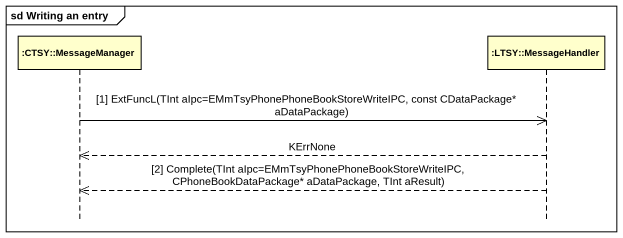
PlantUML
@startuml
mainframe sd Writing an entry
hide footbox
participant ":CTSY::MessageManager" as CTSY_MessageManager
participant ":LTSY::MessageHandler" as LTSY_MessageHandler

CTSY_MessageManager ->> LTSY_MessageHandler : [1] ExtFuncL(TInt aIpc=EMmTsyPhonePhoneBookStoreWriteIPC, const CDataPackage* aDataPackage)
LTSY_MessageHandler -->> CTSY_MessageManager : KErrNone
LTSY_MessageHandler -->> CTSY_MessageManager : [2] Complete(TInt aIpc=EMmTsyPhonePhoneBookStoreWriteIPC, CPhoneBookDataPackage* aDataPackage, TInt aResult)
@enduml
